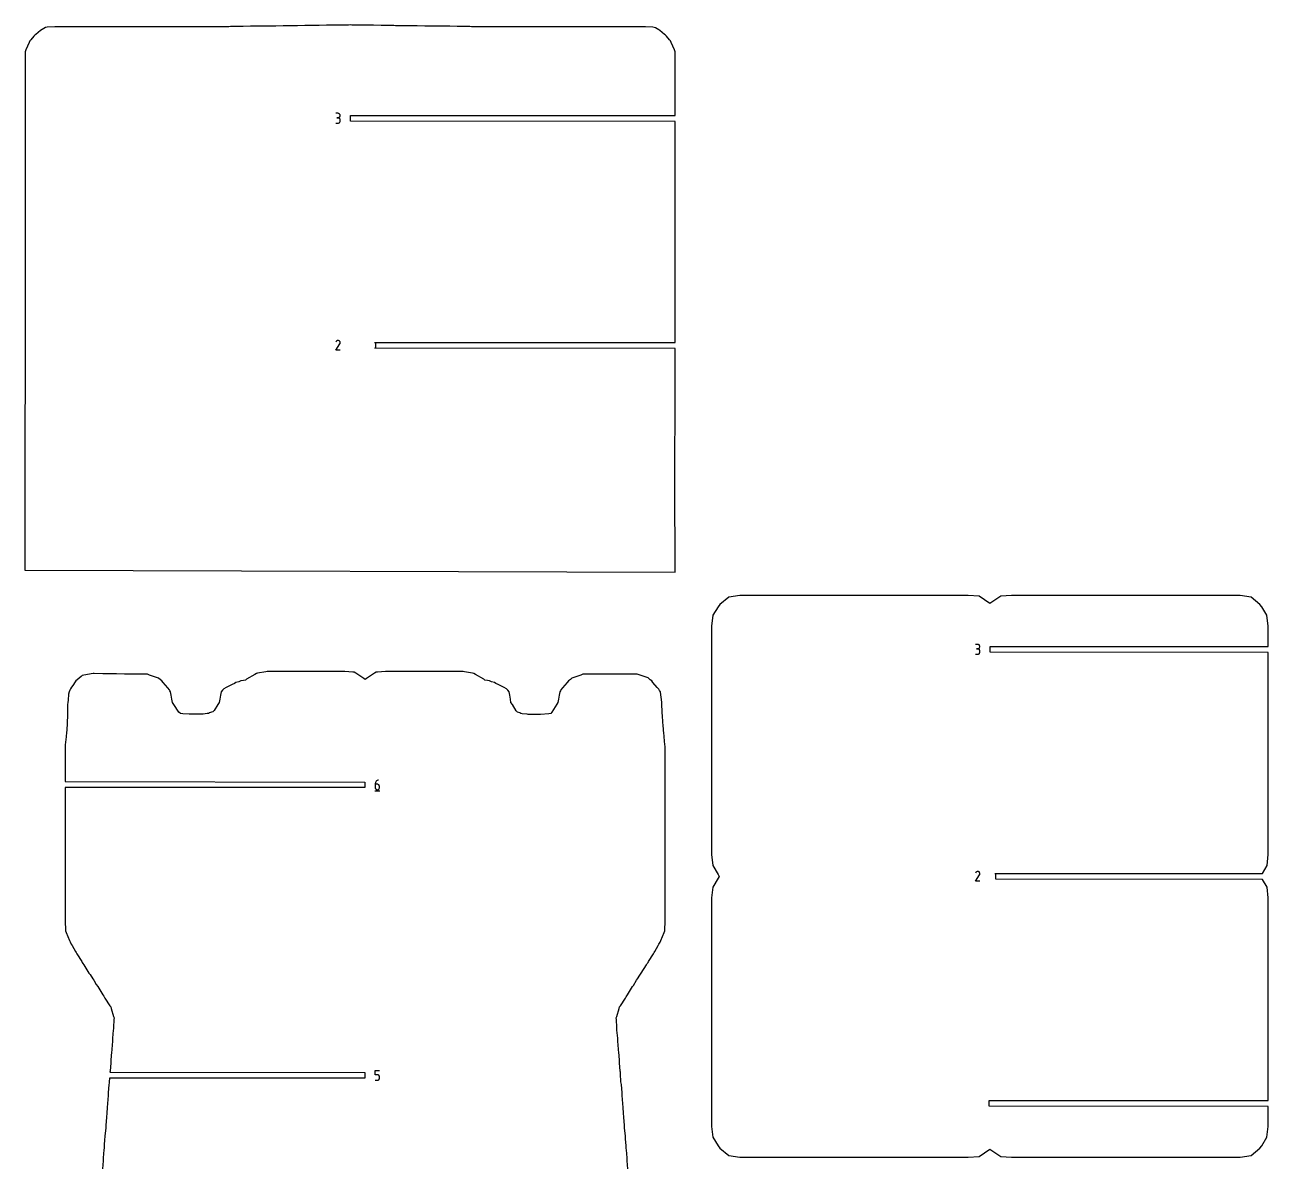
# Model space of a CAD drawing. Extents: x 64 to 697, y 70 to 1229.
# Drawn here: x 64 to 675, y 670 to 1229 of the extents above; entities that cross this region are included whole.
import ezdxf

# ---------------------------------------------------------------- set-up
doc = ezdxf.new("R2010")
doc.units = 0
doc.layers.get('0').update_dxf_attribs({"linetype": 'CONTINUOUS'})

msp = doc.modelspace()

# ---------------------------------------------------------------- linework, layer by layer
at = {"color": 0}
for p, q in [((180.068, 1228.4), (176.367, 1228.29)), ((180.866, 1228.4), (180.068, 1228.4)), ((181.665, 1228.4), (180.866, 1228.4)), ((185.367, 1228.4), (181.665, 1228.4)), ((186.166, 1228.4), (185.367, 1228.4)), ((187.066, 1228.4), (186.166, 1228.4)), ((190.767, 1228.5), (187.066, 1228.4)), ((191.566, 1228.5), (190.767, 1228.5)), ((192.366, 1228.5), (191.566, 1228.5)), ((196.067, 1228.6), (192.366, 1228.5)), ((196.867, 1228.6), (196.067, 1228.6)), ((197.767, 1228.6), (196.867, 1228.6)), ((201.367, 1228.69), (197.767, 1228.6)), ((202.266, 1228.69), (201.367, 1228.69)), ((203.065, 1228.69), (202.266, 1228.69)), ((206.766, 1228.69), (203.065, 1228.69)), ((207.566, 1228.69), (206.766, 1228.69)), ((208.466, 1228.69), (207.566, 1228.69)), ((212.066, 1228.8), (208.466, 1228.69)), ((212.966, 1228.8), (212.066, 1228.8)), ((213.765, 1228.8), (212.966, 1228.8)), ((217.467, 1228.89), (213.765, 1228.8)), ((218.266, 1228.89), (217.467, 1228.89)), ((219.166, 1228.89), (218.266, 1228.89)), ((222.767, 1228.89), (219.166, 1228.89)), ((223.665, 1229), (222.767, 1228.89)), ((224.464, 1228.89), (223.665, 1229)), ((228.166, 1228.89), (224.464, 1228.89)), ((228.965, 1228.89), (228.166, 1228.89)), ((229.865, 1228.89), (228.965, 1228.89)), ((233.466, 1228.8), (229.865, 1228.89)), ((234.366, 1228.8), (233.466, 1228.8)), ((235.165, 1228.8), (234.366, 1228.8)), ((238.867, 1228.69), (235.165, 1228.8)), ((239.666, 1228.69), (238.867, 1228.69)), ((240.564, 1228.69), (239.666, 1228.69)), ((244.166, 1228.69), (240.564, 1228.69)), ((245.065, 1228.69), (244.166, 1228.69)), ((245.867, 1228.6), (245.065, 1228.69)), ((249.566, 1228.6), (245.867, 1228.6)), ((250.365, 1228.6), (249.566, 1228.6)), ((251.265, 1228.6), (250.365, 1228.6)), ((254.865, 1228.5), (251.265, 1228.6)), ((255.765, 1228.5), (254.865, 1228.5)), ((256.567, 1228.5), (255.765, 1228.5)), ((260.266, 1228.4), (256.567, 1228.5)), ((261.065, 1228.4), (260.266, 1228.4)), ((261.866, 1228.4), (261.065, 1228.4)), ((265.566, 1228.4), (261.866, 1228.4)), ((266.364, 1228.4), (265.566, 1228.4)), ((267.266, 1228.4), (266.364, 1228.4)), ((270.865, 1228.29), (267.266, 1228.4)), ((68.1701, 1223.39), (66.6694, 1221.69)), ((68.5698, 1223.9), (68.1701, 1223.39)), ((69.07, 1224.29), (68.5698, 1223.9)), ((71.4692, 1226.19), (69.07, 1224.29)), ((72.2683, 1226.69), (71.4692, 1226.19)), ((73.9704, 1227.69), (72.2683, 1226.69)), ((74.7681, 1227.79), (73.9704, 1227.69)), ((78.4684, 1228.1), (74.7681, 1227.79)), ((79.2688, 1228.1), (78.4684, 1228.1)), ((80.1688, 1228.1), (79.2688, 1228.1)), ((83.7696, 1228.1), (80.1688, 1228.1)), ((84.6695, 1228.1), (83.7696, 1228.1)), ((85.4685, 1228.1), (84.6695, 1228.1)), ((89.1674, 1228.1), (85.4685, 1228.1)), ((89.9693, 1228.1), (89.1674, 1228.1)), ((90.8692, 1228.1), (89.9693, 1228.1)), ((94.47, 1228.1), (90.8692, 1228.1)), ((95.3699, 1228.1), (94.47, 1228.1)), ((96.1679, 1228.1), (95.3699, 1228.1)), ((99.8679, 1228.1), (96.1679, 1228.1)), ((100.668, 1228.1), (99.8679, 1228.1)), ((101.568, 1228.1), (100.668, 1228.1)), ((105.169, 1228.1), (101.568, 1228.1)), ((106.069, 1228.1), (105.169, 1228.1)), ((106.868, 1228.1), (106.069, 1228.1)), ((110.567, 1228.1), (106.868, 1228.1)), ((111.369, 1228.1), (110.567, 1228.1)), ((112.168, 1228.1), (111.369, 1228.1)), ((115.87, 1228.1), (112.168, 1228.1)), ((116.669, 1228.1), (115.87, 1228.1)), ((117.567, 1228.1), (116.669, 1228.1)), ((121.17, 1228.1), (117.567, 1228.1)), ((122.068, 1228.1), (121.17, 1228.1)), ((122.867, 1228.1), (122.068, 1228.1)), ((126.569, 1228.1), (122.867, 1228.1)), ((127.368, 1228.1), (126.569, 1228.1)), ((128.268, 1228.1), (127.368, 1228.1)), ((131.869, 1228.1), (128.268, 1228.1)), ((132.769, 1228.1), (131.869, 1228.1)), ((133.568, 1228.1), (132.769, 1228.1)), ((137.269, 1228.1), (133.568, 1228.1)), ((138.068, 1228.1), (137.269, 1228.1)), ((138.967, 1228.1), (138.068, 1228.1)), ((142.569, 1228.1), (138.967, 1228.1)), ((143.468, 1228.1), (142.569, 1228.1)), ((144.267, 1228.1), (143.468, 1228.1)), ((147.968, 1228.1), (144.267, 1228.1)), ((148.767, 1228.1), (147.968, 1228.1)), ((149.667, 1228.1), (148.767, 1228.1)), ((153.268, 1228.1), (149.667, 1228.1)), ((154.168, 1228.1), (153.268, 1228.1)), ((154.967, 1228.1), (154.168, 1228.1)), ((158.669, 1228.1), (154.967, 1228.1)), ((159.468, 1228.1), (158.669, 1228.1)), ((160.366, 1228.1), (159.468, 1228.1)), ((163.967, 1228.1), (160.366, 1228.1)), ((164.867, 1228.2), (163.967, 1228.1)), ((165.666, 1228.2), (164.867, 1228.2)), ((169.368, 1228.2), (165.666, 1228.2)), ((170.167, 1228.2), (169.368, 1228.2)), ((171.067, 1228.2), (170.167, 1228.2)), ((174.668, 1228.29), (171.067, 1228.2)), ((175.568, 1228.29), (174.668, 1228.29)), ((176.367, 1228.29), (175.568, 1228.29)), ((271.764, 1228.29), (270.865, 1228.29)), ((272.566, 1228.29), (271.764, 1228.29)), ((276.265, 1228.2), (272.566, 1228.29)), ((277.064, 1228.2), (276.265, 1228.2)), ((277.967, 1228.2), (277.064, 1228.2)), ((281.565, 1228.2), (277.967, 1228.2)), ((282.465, 1228.2), (281.565, 1228.2)), ((283.265, 1228.1), (282.465, 1228.2)), ((286.964, 1228.1), (283.265, 1228.1)), ((287.763, 1228.1), (286.964, 1228.1)), ((288.666, 1228.1), (287.763, 1228.1)), ((292.264, 1228.1), (288.666, 1228.1)), ((293.164, 1228.1), (292.264, 1228.1)), ((293.966, 1228.1), (293.164, 1228.1)), ((297.664, 1228.1), (293.966, 1228.1)), ((298.464, 1228.1), (297.664, 1228.1)), ((299.367, 1228.1), (298.464, 1228.1)), ((302.964, 1228.1), (299.367, 1228.1)), ((303.864, 1228.1), (302.964, 1228.1)), ((304.665, 1228.1), (303.864, 1228.1)), ((308.364, 1228.1), (304.665, 1228.1)), ((309.163, 1228.1), (308.364, 1228.1)), ((310.066, 1228.1), (309.163, 1228.1)), ((313.664, 1228.1), (310.066, 1228.1)), ((314.563, 1228.1), (313.664, 1228.1)), ((315.365, 1228.1), (314.563, 1228.1)), ((319.064, 1228.1), (315.365, 1228.1)), ((319.863, 1228.1), (319.064, 1228.1)), ((320.766, 1228.1), (319.863, 1228.1)), ((324.364, 1228.1), (320.766, 1228.1)), ((325.264, 1228.1), (324.364, 1228.1)), ((326.064, 1228.1), (325.264, 1228.1)), ((329.763, 1228.1), (326.064, 1228.1)), ((330.562, 1228.1), (329.763, 1228.1)), ((331.465, 1228.1), (330.562, 1228.1)), ((335.063, 1228.1), (331.465, 1228.1)), ((335.963, 1228.1), (335.063, 1228.1)), ((336.765, 1228.1), (335.963, 1228.1)), ((340.464, 1228.1), (336.765, 1228.1)), ((341.266, 1228.1), (340.464, 1228.1)), ((342.065, 1228.1), (341.266, 1228.1)), ((345.764, 1228.1), (342.065, 1228.1)), ((346.564, 1228.1), (345.764, 1228.1)), ((347.464, 1228.1), (346.564, 1228.1)), ((351.062, 1228.1), (347.464, 1228.1)), ((351.965, 1228.1), (351.062, 1228.1)), ((352.764, 1228.1), (351.965, 1228.1)), ((356.464, 1228.1), (352.764, 1228.1)), ((357.265, 1228.1), (356.464, 1228.1)), ((358.165, 1228.1), (357.265, 1228.1)), ((361.763, 1228.1), (358.165, 1228.1)), ((362.666, 1228.1), (361.763, 1228.1)), ((363.463, 1228.1), (362.666, 1228.1)), ((367.164, 1228.1), (363.463, 1228.1)), ((367.965, 1228.1), (367.164, 1228.1)), ((368.864, 1228.1), (367.965, 1228.1)), ((372.463, 1227.79), (368.864, 1228.1)), ((373.662, 1227.5), (372.463, 1227.79)), ((375.363, 1226.5), (373.662, 1227.5)), ((375.864, 1226.19), (375.363, 1226.5)), ((378.164, 1224.29), (375.864, 1226.19)), ((378.665, 1223.9), (378.164, 1224.29)), ((379.166, 1223.39), (378.665, 1223.9)), ((380.665, 1221.69), (379.166, 1223.39)), ((64.1696, 1216.7), (63.8679, 1215.8)), ((65.8689, 1220.3), (64.1696, 1216.7)), ((66.1691, 1221.2), (65.8689, 1220.3)), ((66.6694, 1221.69), (66.1691, 1221.2)), ((381.064, 1221.2), (380.665, 1221.69)), ((381.363, 1220.3), (381.064, 1221.2)), ((383.064, 1216.7), (381.363, 1220.3)), ((383.364, 1215.8), (383.064, 1216.7)), ((63.8679, 1215.8), (63.8679, 1214.99)), ((63.8679, 1214.99), (63.8679, 1211.29)), ((63.8679, 1211.29), (63.8679, 1210.5)), ((63.8679, 1210.5), (63.8679, 1209.59)), ((383.364, 1214.99), (383.364, 1215.8)), ((383.364, 1211.29), (383.364, 1214.99)), ((383.364, 1210.5), (383.364, 1211.29)), ((383.364, 1209.59), (383.364, 1210.5)), ((63.8679, 1209.59), (63.8679, 1206)), ((63.8679, 1206), (63.8679, 1205.1)), ((63.8679, 1205.1), (63.8679, 1204.3)), ((63.8679, 1204.3), (63.8679, 1200.59)), ((383.364, 1206), (383.364, 1209.59)), ((383.364, 1205.1), (383.364, 1206)), ((383.364, 1204.3), (383.364, 1205.1)), ((383.364, 1200.59), (383.364, 1204.3)), ((63.8679, 1200.59), (63.8679, 1199.8)), ((63.8679, 1199.8), (63.8679, 1198.89)), ((63.8679, 1198.89), (63.8679, 1195.3)), ((383.364, 1199.8), (383.364, 1200.59)), ((383.364, 1198.89), (383.364, 1199.8)), ((383.364, 1195.3), (383.364, 1198.89)), ((63.8679, 1195.3), (63.8679, 1194.4)), ((63.8679, 1194.4), (63.8679, 1193.6)), ((63.8679, 1193.6), (63.8679, 1189.89)), ((383.364, 1194.4), (383.364, 1195.3)), ((383.364, 1193.6), (383.364, 1194.4)), ((383.364, 1189.89), (383.364, 1193.6)), ((63.8679, 1189.89), (63.8679, 1189.09)), ((63.8679, 1189.09), (63.8679, 1188.19)), ((63.8679, 1188.19), (63.8679, 1184.6)), ((383.364, 1189.09), (383.364, 1189.89)), ((383.364, 1188.19), (383.364, 1189.09)), ((383.364, 1184.39), (383.364, 1188.19)), ((63.8679, 1184.6), (63.8679, 1183.7)), ((63.8679, 1183.7), (63.8679, 1182.9)), ((63.8679, 1182.9), (63.8679, 1179.2)), ((217.665, 1185.5), (216.567, 1185.5)), ((216.567, 1180.7), (217.665, 1180.7)), ((217.665, 1183.29), (217.067, 1183.29)), ((217.067, 1183.29), (217.665, 1183.29)), ((217.866, 1185.4), (217.665, 1185.5)), ((217.866, 1183.29), (217.665, 1183.29)), ((217.665, 1183.29), (217.665, 1183.29)), ((217.665, 1183.29), (217.866, 1183.29)), ((217.665, 1180.7), (217.665, 1180.7)), ((217.665, 1180.7), (217.866, 1180.7)), ((217.967, 1185.4), (217.866, 1185.4)), ((217.866, 1183.29), (217.967, 1183.39)), ((217.967, 1183.29), (217.866, 1183.29)), ((217.866, 1180.7), (217.967, 1180.7)), ((218.166, 1185.29), (217.967, 1185.4)), ((217.967, 1183.39), (218.166, 1183.5)), ((218.166, 1183.2), (217.967, 1183.29)), ((217.967, 1180.7), (218.166, 1180.8)), ((218.367, 1185.2), (218.166, 1185.29)), ((218.166, 1183.5), (218.367, 1183.59)), ((218.367, 1183.1), (218.166, 1183.2)), ((218.166, 1180.8), (218.367, 1180.9)), ((218.467, 1185.1), (218.367, 1185.2)), ((218.367, 1183.59), (218.467, 1183.7)), ((218.467, 1182.9), (218.367, 1183.1)), ((218.367, 1180.9), (218.467, 1180.99)), ((218.568, 1184.9), (218.467, 1185.1)), ((218.467, 1183.7), (218.568, 1183.89)), ((218.568, 1182.79), (218.467, 1182.9)), ((218.467, 1180.99), (218.568, 1181.2)), ((218.666, 1184.79), (218.568, 1184.9)), ((218.568, 1183.89), (218.666, 1184)), ((218.666, 1182.6), (218.568, 1182.79)), ((218.568, 1181.2), (218.666, 1181.4)), ((218.666, 1184.6), (218.666, 1184.79)), ((218.666, 1184.39), (218.666, 1184.6)), ((218.666, 1184.2), (218.666, 1184.39)), ((218.666, 1184.39), (218.666, 1184.39)), ((218.666, 1184), (218.666, 1184.2)), ((218.666, 1182.5), (218.666, 1182.6)), ((218.666, 1182.3), (218.666, 1182.5)), ((218.666, 1181.7), (218.666, 1182.3)), ((218.666, 1182.3), (218.666, 1182.3)), ((218.666, 1181.5), (218.666, 1181.7)), ((218.666, 1181.4), (218.666, 1181.5)), ((223.766, 1181.7), (223.766, 1184.39)), ((223.766, 1184.39), (383.364, 1184.39)), ((383.364, 1181.5), (223.766, 1181.7)), ((383.364, 1179.2), (383.364, 1181.5)), ((63.8679, 1179.2), (63.8679, 1178.39)), ((63.8679, 1178.39), (63.8679, 1177.49)), ((63.8679, 1177.49), (63.8679, 1173.9)), ((63.8679, 1173.9), (63.8679, 1172.99)), ((383.364, 1178.39), (383.364, 1179.2)), ((383.364, 1177.49), (383.364, 1178.39)), ((383.364, 1173.9), (383.364, 1177.49)), ((383.364, 1172.99), (383.364, 1173.9)), ((63.8679, 1172.99), (63.8679, 1172.2)), ((63.8679, 1172.2), (63.8679, 1168.5)), ((63.8679, 1168.5), (63.8679, 1167.69)), ((63.8679, 1167.69), (63.8679, 1166.79)), ((383.364, 1172.2), (383.364, 1172.99)), ((383.364, 1168.5), (383.364, 1172.2)), ((383.364, 1167.69), (383.364, 1168.5)), ((383.364, 1166.79), (383.364, 1167.69)), ((63.8679, 1166.79), (63.8679, 1163.2)), ((63.8679, 1163.2), (63.8679, 1162.29)), ((63.8679, 1162.29), (63.8679, 1161.5)), ((63.8679, 1161.5), (63.8679, 1157.8)), ((383.364, 1163.2), (383.364, 1166.79)), ((383.364, 1162.29), (383.364, 1163.2)), ((383.364, 1161.5), (383.364, 1162.29)), ((383.364, 1157.8), (383.364, 1161.5)), ((63.8679, 1157.8), (63.8679, 1156.99)), ((63.8679, 1156.99), (63.8679, 1156.2)), ((63.8679, 1156.2), (63.8679, 1152.5)), ((383.364, 1156.99), (383.364, 1157.8)), ((383.364, 1156.2), (383.364, 1156.99)), ((383.364, 1152.5), (383.364, 1156.2)), ((63.8679, 1152.5), (63.8679, 1151.7)), ((63.8679, 1151.7), (63.8679, 1150.8)), ((63.8679, 1150.8), (63.8679, 1147.19)), ((383.364, 1151.7), (383.364, 1152.5)), ((383.364, 1150.8), (383.364, 1151.7)), ((383.364, 1147.19), (383.364, 1150.8)), ((63.8679, 1147.19), (63.8679, 1146.29)), ((63.8679, 1146.29), (63.8679, 1145.49)), ((63.8679, 1145.49), (63.8679, 1141.79)), ((383.364, 1146.29), (383.364, 1147.19)), ((383.364, 1145.49), (383.364, 1146.29)), ((383.364, 1141.79), (383.364, 1145.49)), ((63.8679, 1141.79), (63.8679, 1141)), ((63.8679, 1141), (63.8679, 1140.1)), ((63.8679, 1140.1), (63.8679, 1136.49)), ((383.364, 1141), (383.364, 1141.79)), ((383.364, 1140.1), (383.364, 1141)), ((383.364, 1136.49), (383.364, 1140.1)), ((63.8679, 1136.49), (63.8679, 1135.6)), ((63.8679, 1135.6), (63.8679, 1134.8)), ((63.8679, 1134.8), (63.8679, 1131.09)), ((63.8679, 1131.09), (63.8679, 1130.3)), ((383.364, 1135.6), (383.364, 1136.49)), ((383.364, 1134.8), (383.364, 1135.6)), ((383.364, 1131.09), (383.364, 1134.8)), ((383.364, 1130.3), (383.364, 1131.09)), ((63.8679, 1130.3), (63.8679, 1129.4)), ((63.8679, 1129.4), (63.8679, 1125.8)), ((63.8679, 1125.8), (63.8679, 1124.9)), ((63.8679, 1124.9), (63.8679, 1124.09)), ((383.364, 1129.4), (383.364, 1130.3)), ((383.364, 1125.8), (383.364, 1129.4)), ((383.364, 1124.9), (383.364, 1125.8)), ((383.364, 1124.09), (383.364, 1124.9)), ((63.8679, 1124.09), (63.8679, 1120.39)), ((63.8679, 1120.39), (63.8679, 1119.6)), ((63.8679, 1119.6), (63.8679, 1118.7)), ((63.8679, 1118.7), (63.8679, 1115.1)), ((383.364, 1120.39), (383.364, 1124.09)), ((383.364, 1119.6), (383.364, 1120.39)), ((383.364, 1118.7), (383.364, 1119.6)), ((383.364, 1115.1), (383.364, 1118.7)), ((63.8679, 1115.1), (63.8679, 1114.2)), ((63.8679, 1114.2), (63.8679, 1113.4)), ((63.8679, 1113.4), (63.8679, 1109.69)), ((383.364, 1114.2), (383.364, 1115.1)), ((383.364, 1113.4), (383.364, 1114.2)), ((383.364, 1109.69), (383.364, 1113.4)), ((63.8679, 1109.69), (63.8679, 1108.9)), ((63.8679, 1108.9), (63.8679, 1108)), ((63.8679, 1108), (63.8679, 1104.4)), ((383.364, 1108.9), (383.364, 1109.69)), ((383.364, 1108), (383.364, 1108.9)), ((383.364, 1104.4), (383.364, 1108)), ((63.8679, 1104.4), (63.8679, 1103.5)), ((63.8679, 1103.5), (63.8679, 1102.7)), ((63.8679, 1102.7), (63.9685, 1098.99)), ((383.364, 1103.5), (383.364, 1104.4)), ((383.364, 1102.7), (383.364, 1103.5)), ((383.364, 1098.99), (383.364, 1102.7)), ((63.9685, 1098.99), (63.9685, 1098.2)), ((63.9685, 1098.2), (63.9685, 1097.3)), ((63.9685, 1097.3), (63.9685, 1093.7)), ((383.364, 1098.2), (383.364, 1098.99)), ((383.364, 1097.3), (383.364, 1098.2)), ((383.364, 1093.7), (383.364, 1097.3)), ((63.9685, 1093.7), (63.9685, 1092.8)), ((63.9685, 1092.8), (63.9685, 1092)), ((63.9685, 1092), (63.9685, 1088.29)), ((63.9685, 1088.29), (63.9685, 1087.5)), ((383.364, 1092.8), (383.364, 1093.7)), ((383.364, 1092), (383.364, 1092.8)), ((383.364, 1088.29), (383.364, 1092)), ((383.364, 1087.5), (383.364, 1088.29)), ((63.9685, 1087.5), (63.9685, 1086.6)), ((63.9685, 1086.6), (63.9685, 1083)), ((63.9685, 1083), (63.9685, 1082.1)), ((63.9685, 1082.1), (63.9685, 1081.3)), ((383.364, 1086.6), (383.364, 1087.5)), ((383.364, 1083), (383.364, 1086.6)), ((383.364, 1082.1), (383.364, 1083)), ((383.364, 1081.3), (383.364, 1082.1)), ((63.9685, 1081.3), (63.9685, 1077.6)), ((63.9685, 1077.6), (63.9685, 1076.8)), ((63.9685, 1076.8), (63.9685, 1076)), ((63.9685, 1076), (63.9685, 1072.3)), ((383.364, 1077.6), (383.364, 1081.3)), ((383.364, 1076.8), (383.364, 1077.6)), ((383.364, 1076), (383.364, 1076.8)), ((383.364, 1072.8), (383.364, 1076)), ((63.9685, 1072.3), (63.9685, 1071.5)), ((63.9685, 1071.5), (63.9685, 1070.6)), ((63.9685, 1070.6), (63.9685, 1067)), ((216.765, 1073.29), (216.567, 1072.99)), ((216.567, 1069), (218.568, 1072.2)), ((216.866, 1073.5), (216.765, 1073.29)), ((216.966, 1073.59), (216.866, 1073.5)), ((217.067, 1073.7), (216.966, 1073.59)), ((217.266, 1073.8), (217.067, 1073.7)), ((217.467, 1073.8), (217.266, 1073.8)), ((217.665, 1073.8), (217.467, 1073.8)), ((217.866, 1073.8), (217.665, 1073.8)), ((217.967, 1073.8), (217.866, 1073.8)), ((218.166, 1073.7), (217.967, 1073.8)), ((218.367, 1073.59), (218.166, 1073.7)), ((218.166, 1073.7), (218.166, 1073.7)), ((218.467, 1073.5), (218.367, 1073.59)), ((218.568, 1073.29), (218.467, 1073.5)), ((218.666, 1073.09), (218.568, 1073.29)), ((218.568, 1072.2), (218.666, 1072.4)), ((218.568, 1072.2), (218.568, 1072.2)), ((218.568, 1072.2), (218.568, 1072.2)), ((218.568, 1072.2), (218.568, 1072.2)), ((218.568, 1072.2), (218.568, 1072.2)), ((218.568, 1072.2), (218.568, 1072.2)), ((218.568, 1072.2), (218.568, 1072.2)), ((218.568, 1072.2), (218.568, 1072.2)), ((218.568, 1072.2), (218.568, 1072.2)), ((218.568, 1072.2), (218.568, 1072.2)), ((218.568, 1072.2), (218.568, 1072.2)), ((218.568, 1072.2), (218.568, 1072.2)), ((218.666, 1072.99), (218.666, 1073.09)), ((218.666, 1072.8), (218.666, 1072.99)), ((218.666, 1072.6), (218.666, 1072.8)), ((218.666, 1072.4), (218.666, 1072.6)), ((235.62, 1072.8), (383.364, 1072.8)), ((383.364, 1069.9), (235.62, 1070.09)), ((236.185, 1070.09), (236.185, 1072.8)), ((383.364, 1067), (383.364, 1069.9)), ((63.9685, 1067), (63.9685, 1066.1)), ((63.9685, 1066.1), (63.9685, 1065.29)), ((63.9685, 1065.29), (63.9685, 1061.6)), ((218.666, 1069), (216.567, 1069)), ((383.364, 1066.1), (383.364, 1067)), ((383.364, 1065.29), (383.364, 1066.1)), ((383.364, 1061.6), (383.364, 1065.29)), ((63.9685, 1061.6), (63.9685, 1060.8)), ((63.9685, 1060.8), (63.9685, 1059.9)), ((63.9685, 1059.9), (63.9685, 1056.3)), ((383.364, 1060.8), (383.364, 1061.6)), ((383.364, 1059.9), (383.364, 1060.8)), ((383.364, 1056.3), (383.364, 1059.9)), ((63.9685, 1056.3), (63.9685, 1055.4)), ((63.9685, 1055.4), (63.9685, 1054.6)), ((63.9685, 1054.6), (63.9685, 1050.9)), ((383.364, 1055.4), (383.364, 1056.3)), ((383.364, 1054.6), (383.364, 1055.4)), ((383.364, 1050.9), (383.364, 1054.6)), ((63.9685, 1050.9), (63.9685, 1050.1)), ((63.9685, 1050.1), (63.9685, 1049.2)), ((63.9685, 1049.2), (63.9685, 1045.6)), ((63.9685, 1045.6), (63.9685, 1044.7)), ((383.254, 1004.58), (383.364, 1049.2)), ((383.364, 1050.1), (383.364, 1050.9)), ((383.364, 1049.2), (383.364, 1050.1)), ((63.9685, 1043.89), (63.7466, 1040.88)), ((63.7466, 1040.88), (63.8059, 960.935)), ((63.9685, 1044.7), (63.9685, 1043.89)), ((383.462, 959.954), (383.254, 1004.58)), ((63.8059, 960.935), (383.462, 959.954)), ((409.766, 947.6), (405.363, 943.998)), ((415.163, 948.397), (409.766, 947.6)), ((420.462, 948.397), (415.163, 948.397)), ((425.863, 948.397), (420.462, 948.397)), ((431.161, 948.397), (425.863, 948.397)), ((436.563, 948.397), (431.161, 948.397)), ((441.861, 948.397), (436.563, 948.397)), ((447.262, 948.397), (441.861, 948.397)), ((452.561, 948.397), (447.262, 948.397)), ((457.962, 948.397), (452.561, 948.397)), ((463.261, 948.397), (457.962, 948.397)), ((468.563, 948.397), (463.261, 948.397)), ((473.96, 948.397), (468.563, 948.397)), ((479.263, 948.397), (473.96, 948.397)), ((484.66, 948.397), (479.263, 948.397)), ((489.962, 948.397), (484.66, 948.397)), ((495.36, 948.397), (489.962, 948.397)), ((500.662, 948.397), (495.36, 948.397)), ((506.06, 948.397), (500.662, 948.397)), ((511.362, 948.397), (506.06, 948.397)), ((516.759, 948.397), (511.362, 948.397)), ((522.062, 948.397), (516.759, 948.397)), ((527.459, 948.397), (522.062, 948.397)), ((532.761, 948.097), (527.459, 948.397)), ((538.06, 944.499), (532.761, 948.097)), ((543.461, 948.097), (538.06, 944.499)), ((548.76, 948.397), (543.461, 948.097)), ((554.161, 948.397), (548.76, 948.397)), ((559.46, 948.397), (554.161, 948.397)), ((564.861, 948.397), (559.46, 948.397)), ((570.159, 948.397), (564.861, 948.397)), ((575.56, 948.397), (570.159, 948.397)), ((580.859, 948.397), (575.56, 948.397)), ((586.26, 948.397), (580.859, 948.397)), ((591.559, 948.397), (586.26, 948.397)), ((596.956, 948.397), (591.559, 948.397)), ((602.259, 948.397), (596.956, 948.397)), ((607.66, 948.397), (602.259, 948.397)), ((612.958, 948.397), (607.66, 948.397)), ((618.257, 948.397), (612.958, 948.397)), ((623.658, 948.397), (618.257, 948.397)), ((628.957, 948.397), (623.658, 948.397)), ((634.358, 948.397), (628.957, 948.397)), ((639.657, 948.397), (634.358, 948.397)), ((645.058, 948.397), (639.657, 948.397)), ((650.356, 948.397), (645.058, 948.397)), ((655.757, 948.397), (650.356, 948.397)), ((661.056, 948.397), (655.757, 948.397)), ((666.457, 947.6), (661.056, 948.397)), ((670.856, 943.998), (666.457, 947.6)), ((404.463, 942.795), (401.962, 938.699)), ((405.363, 943.998), (404.463, 942.795)), ((671.756, 942.795), (670.856, 943.998)), ((674.257, 938.699), (671.756, 942.795)), ((401.962, 938.699), (401.264, 933.298)), ((674.857, 933.298), (674.257, 938.699)), ((401.264, 933.298), (401.264, 928)), ((674.857, 928), (674.857, 933.298)), ((401.264, 928), (401.264, 922.599)), ((532.063, 924.398), (531.061, 924.398)), ((532.261, 924.295), (532.063, 924.398)), ((532.462, 924.295), (532.261, 924.295)), ((532.659, 924.2), (532.462, 924.295)), ((532.761, 924.098), (532.659, 924.2)), ((532.963, 923.999), (532.761, 924.098)), ((533.061, 923.798), (532.963, 923.999)), ((533.061, 923.699), (533.061, 923.798)), ((533.16, 923.498), (533.061, 923.699)), ((533.061, 922.898), (533.16, 923.099)), ((533.061, 922.697), (533.061, 922.898)), ((533.16, 923.297), (533.16, 923.498)), ((533.16, 923.099), (533.16, 923.297)), ((533.16, 923.297), (533.16, 923.297)), ((538.261, 920.598), (538.261, 923.297)), ((538.261, 923.297), (674.857, 923.297)), ((674.857, 923.297), (674.857, 928)), ((401.264, 922.599), (401.264, 917.296)), ((401.264, 917.296), (401.264, 911.899)), ((531.061, 919.596), (532.063, 919.596)), ((532.063, 922.2), (531.562, 922.2)), ((531.562, 922.2), (532.063, 922.2)), ((532.261, 922.2), (532.063, 922.2)), ((532.063, 922.2), (532.063, 922.2)), ((532.063, 922.2), (532.261, 922.2)), ((532.063, 919.596), (532.063, 919.596)), ((532.063, 919.596), (532.261, 919.596)), ((532.261, 922.2), (532.462, 922.295)), ((532.462, 922.2), (532.261, 922.2)), ((532.261, 919.596), (532.462, 919.596)), ((532.462, 922.295), (532.659, 922.397)), ((532.659, 922.098), (532.462, 922.2)), ((532.462, 919.596), (532.659, 919.699)), ((532.659, 922.397), (532.761, 922.496)), ((532.761, 921.999), (532.659, 922.098)), ((532.659, 919.699), (532.761, 919.798)), ((532.761, 922.496), (532.963, 922.599)), ((532.963, 921.794), (532.761, 921.999)), ((532.761, 919.798), (532.963, 919.896)), ((532.963, 922.599), (533.061, 922.697)), ((533.061, 921.699), (532.963, 921.794)), ((532.963, 919.896), (533.061, 920.097)), ((533.061, 921.498), (533.061, 921.699)), ((533.16, 921.297), (533.061, 921.498)), ((533.061, 920.298), (533.16, 920.397)), ((533.061, 920.097), (533.061, 920.298)), ((533.16, 921.198), (533.16, 921.297)), ((533.16, 920.598), (533.16, 921.198)), ((533.16, 921.198), (533.16, 921.198)), ((533.16, 920.397), (533.16, 920.598)), ((674.857, 920.397), (538.261, 920.598)), ((674.857, 917.296), (674.857, 920.397)), ((674.857, 911.899), (674.857, 917.296)), ((182.266, 910.897), (178.168, 910.198)), ((182.867, 910.999), (182.266, 910.897)), ((183.569, 910.999), (182.867, 910.999)), ((187.566, 910.999), (183.569, 910.999)), ((188.268, 910.999), (187.566, 910.999)), ((188.868, 910.999), (188.268, 910.999)), ((192.967, 910.999), (188.868, 910.999)), ((193.566, 910.999), (192.967, 910.999)), ((194.268, 910.999), (193.566, 910.999)), ((198.265, 910.999), (194.268, 910.999)), ((198.967, 910.999), (198.265, 910.999)), ((199.567, 910.999), (198.967, 910.999)), ((203.565, 910.999), (199.567, 910.999)), ((204.266, 910.999), (203.565, 910.999)), ((204.968, 910.999), (204.266, 910.999)), ((208.966, 910.999), (204.968, 910.999)), ((209.667, 910.999), (208.966, 910.999)), ((210.268, 910.999), (209.667, 910.999)), ((214.266, 910.999), (210.268, 910.999)), ((214.966, 910.999), (214.266, 910.999)), ((215.667, 910.999), (214.966, 910.999)), ((219.665, 910.999), (215.667, 910.999)), ((220.366, 910.999), (219.665, 910.999)), ((220.967, 910.999), (220.366, 910.999)), ((224.965, 910.798), (220.967, 910.999)), ((225.666, 910.696), (224.965, 910.798)), ((226.368, 910.297), (225.666, 910.696)), ((236.365, 910.696), (235.665, 910.297)), ((237.067, 910.798), (236.365, 910.696)), ((241.064, 910.999), (237.067, 910.798)), ((241.665, 910.999), (241.064, 910.999)), ((242.366, 910.999), (241.665, 910.999)), ((246.364, 910.999), (242.366, 910.999)), ((247.066, 910.999), (246.364, 910.999)), ((247.767, 910.999), (247.066, 910.999)), ((251.765, 910.999), (247.767, 910.999)), ((252.366, 910.999), (251.765, 910.999)), ((253.066, 910.999), (252.366, 910.999)), ((257.066, 910.999), (253.066, 910.999)), ((257.765, 910.999), (257.066, 910.999)), ((258.366, 910.999), (257.765, 910.999)), ((262.464, 910.999), (258.366, 910.999)), ((263.065, 910.999), (262.464, 910.999)), ((263.766, 910.999), (263.065, 910.999)), ((267.766, 910.999), (263.766, 910.999)), ((268.465, 910.999), (267.766, 910.999)), ((269.066, 910.999), (268.465, 910.999)), ((273.164, 910.999), (269.066, 910.999)), ((273.765, 910.999), (273.164, 910.999)), ((274.465, 910.999), (273.765, 910.999)), ((278.466, 910.999), (274.465, 910.999)), ((279.164, 910.999), (278.466, 910.999)), ((279.765, 910.897), (279.164, 910.999)), ((283.766, 910.198), (279.765, 910.897)), ((401.264, 911.899), (401.264, 906.6)), ((674.857, 906.6), (674.857, 911.899)), ((88.4686, 905.898), (87.2684, 904.099)), ((88.8683, 906.399), (88.4686, 905.898)), ((89.469, 906.999), (88.8683, 906.399)), ((91.3694, 908.597), (89.469, 906.999)), ((91.9688, 909.094), (91.3694, 908.597)), ((92.7682, 909.299), (91.9688, 909.094)), ((97.3695, 909.997), (92.7682, 909.299)), ((97.8697, 909.997), (97.3695, 909.997)), ((102.068, 909.899), (97.8697, 909.997)), ((102.669, 909.899), (102.068, 909.899)), ((103.368, 909.899), (102.669, 909.899)), ((107.369, 909.899), (103.368, 909.899)), ((108.07, 909.899), (107.369, 909.899)), ((108.767, 909.899), (108.07, 909.899)), ((112.668, 909.796), (108.767, 909.899)), ((113.368, 909.796), (112.668, 909.796)), ((114.067, 909.796), (113.368, 909.796)), ((118.068, 909.796), (114.067, 909.796)), ((118.769, 909.796), (118.068, 909.796)), ((119.467, 909.796), (118.769, 909.796)), ((123.367, 909.697), (119.467, 909.796)), ((124.069, 909.697), (123.367, 909.697)), ((125.069, 909.299), (124.069, 909.697)), ((128.368, 908.099), (125.069, 909.299)), ((129.469, 907.796), (128.368, 908.099)), ((130.368, 906.999), (129.469, 907.796)), ((131.066, 906.399), (130.368, 906.999)), ((131.768, 905.598), (131.066, 906.399)), ((133.967, 902.998), (131.768, 905.598)), ((165.666, 904.596), (162.767, 903.199)), ((166.868, 905.196), (165.666, 904.596)), ((167.469, 905.598), (166.868, 905.196)), ((168.968, 905.997), (167.469, 905.598)), ((169.868, 906.399), (168.968, 905.997)), ((171.167, 906.695), (169.868, 906.399)), ((172.168, 906.798), (171.167, 906.695)), ((172.767, 907.299), (172.168, 906.798)), ((176.765, 909.595), (172.767, 907.299)), ((177.567, 910.096), (176.765, 909.595)), ((178.168, 910.198), (177.567, 910.096)), ((230.365, 907.598), (226.368, 910.297)), ((230.966, 907.098), (230.365, 907.598)), ((231.666, 907.598), (230.966, 907.098)), ((235.665, 910.297), (231.666, 907.598)), ((284.464, 910.096), (283.766, 910.198)), ((285.266, 909.595), (284.464, 910.096)), ((289.264, 907.299), (285.266, 909.595)), ((289.865, 906.798), (289.264, 907.299)), ((291.164, 906.6), (289.865, 906.798)), ((292.163, 906.399), (291.164, 906.6)), ((293.066, 905.997), (292.163, 906.399)), ((294.564, 905.598), (293.066, 905.997)), ((295.165, 905.196), (294.564, 905.598)), ((296.365, 904.596), (295.165, 905.196)), ((299.266, 903.199), (296.365, 904.596)), ((330.263, 905.598), (328.065, 902.998)), ((330.965, 906.399), (330.263, 905.598)), ((331.965, 907.196), (330.965, 906.399)), ((332.563, 907.796), (331.965, 907.196)), ((333.663, 908.099), (332.563, 907.796)), ((336.963, 909.299), (333.663, 908.099)), ((337.964, 909.697), (336.963, 909.299)), ((338.664, 909.697), (337.964, 909.697)), ((342.564, 909.697), (338.664, 909.697)), ((343.262, 909.697), (342.564, 909.697)), ((344.065, 909.697), (343.262, 909.697)), ((347.864, 909.697), (344.065, 909.697)), ((348.663, 909.697), (347.864, 909.697)), ((349.364, 909.697), (348.663, 909.697)), ((353.265, 909.697), (349.364, 909.697)), ((353.963, 909.697), (353.265, 909.697)), ((354.764, 909.697), (353.963, 909.697)), ((358.563, 909.697), (354.764, 909.697)), ((359.361, 909.697), (358.563, 909.697)), ((360.063, 909.697), (359.361, 909.697)), ((363.862, 909.697), (360.063, 909.697)), ((364.663, 909.697), (363.862, 909.697)), ((365.661, 909.398), (364.663, 909.697)), ((369.062, 908.195), (365.661, 909.398)), ((370.064, 907.898), (369.062, 908.195)), ((370.664, 907.397), (370.064, 907.898)), ((371.165, 906.999), (370.664, 907.397)), ((371.863, 906.399), (371.165, 906.999)), ((372.463, 905.697), (371.863, 906.399)), ((374.562, 903.199), (372.463, 905.697)), ((401.264, 906.6), (401.264, 901.199)), ((674.857, 901.199), (674.857, 906.6)), ((85.2674, 899.897), (84.9683, 896.899)), ((85.4685, 901.097), (85.2674, 899.897)), ((85.8682, 901.898), (85.4685, 901.097)), ((86.1702, 902.497), (85.8682, 901.898)), ((86.6704, 903.298), (86.1702, 902.497)), ((87.2684, 904.099), (86.6704, 903.298)), ((134.768, 902.099), (133.967, 902.998)), ((135.067, 901.598), (134.768, 902.099)), ((135.369, 901.097), (135.067, 901.598)), ((135.668, 899.396), (135.369, 901.097)), ((135.967, 897.498), (135.668, 899.396)), ((159.866, 899.396), (159.567, 897.498)), ((160.168, 901.097), (159.866, 899.396)), ((160.867, 901.795), (160.168, 901.097)), ((161.467, 902.6), (160.867, 901.795)), ((162.767, 903.199), (161.467, 902.6)), ((300.564, 902.6), (299.266, 903.199)), ((301.165, 901.795), (300.564, 902.6)), ((301.863, 901.097), (301.165, 901.795)), ((302.065, 899.396), (301.863, 901.097)), ((302.464, 897.498), (302.065, 899.396)), ((326.364, 899.396), (326.064, 897.498)), ((326.665, 901.097), (326.364, 899.396)), ((326.964, 901.598), (326.665, 901.097)), ((327.263, 902.099), (326.964, 901.598)), ((328.065, 902.998), (327.263, 902.099)), ((375.363, 902.398), (374.562, 903.199)), ((375.765, 901.7), (375.363, 902.398)), ((376.163, 901.097), (375.765, 901.7)), ((376.361, 899.495), (376.163, 901.097)), ((376.664, 897.297), (376.361, 899.495)), ((401.264, 901.199), (401.264, 895.897)), ((674.857, 895.897), (674.857, 901.199)), ((84.8678, 895.798), (84.77, 894.796)), ((84.77, 894.796), (84.77, 891.297)), ((84.9683, 896.899), (84.8678, 895.798)), ((136.269, 895.798), (135.967, 897.498)), ((136.967, 894.796), (136.269, 895.798)), ((139.367, 891.095), (136.967, 894.796)), ((158.568, 894.898), (156.866, 891.798)), ((159.267, 895.798), (158.568, 894.898)), ((159.567, 897.498), (159.267, 895.798)), ((302.665, 895.798), (302.464, 897.498)), ((303.364, 894.898), (302.665, 895.798)), ((305.165, 891.695), (303.364, 894.898)), ((325.264, 894.997), (322.766, 890.997)), ((325.763, 895.798), (325.264, 894.997)), ((326.064, 897.498), (325.763, 895.798)), ((376.862, 895.798), (376.664, 897.297)), ((376.862, 894.599), (376.862, 895.798)), ((376.961, 891.596), (376.862, 894.599)), ((401.264, 895.897), (401.264, 890.499)), ((674.857, 890.499), (674.857, 895.897)), ((84.6695, 889.596), (84.569, 885.797)), ((84.77, 891.297), (84.6695, 890.397)), ((84.6695, 890.397), (84.6695, 889.596)), ((140.266, 890.397), (139.367, 891.095)), ((141.368, 890.298), (140.266, 890.397)), ((144.569, 889.998), (141.368, 890.298)), ((145.469, 889.998), (144.569, 889.998)), ((146.167, 889.998), (145.469, 889.998)), ((150.168, 889.998), (146.167, 889.998)), ((150.768, 889.998), (150.168, 889.998)), ((151.466, 890.097), (150.768, 889.998)), ((153.369, 890.397), (151.466, 890.097)), ((153.967, 890.397), (153.369, 890.397)), ((154.568, 890.697), (153.967, 890.397)), ((155.466, 890.997), (154.568, 890.697)), ((156.168, 891.297), (155.466, 890.997)), ((156.866, 891.798), (156.168, 891.297)), ((305.864, 891.095), (305.165, 891.695)), ((306.965, 890.697), (305.864, 891.095)), ((307.566, 890.397), (306.965, 890.697)), ((308.263, 890.298), (307.566, 890.397)), ((310.566, 889.998), (308.263, 890.298)), ((311.164, 889.9), (310.566, 889.998)), ((311.865, 889.9), (311.164, 889.9)), ((315.866, 889.9), (311.865, 889.9)), ((316.564, 889.9), (315.866, 889.9)), ((317.264, 889.9), (316.564, 889.9)), ((321.265, 890.298), (317.264, 889.9)), ((322.265, 890.397), (321.265, 890.298)), ((322.766, 890.997), (322.265, 890.397)), ((377.063, 890.397), (376.961, 891.596)), ((377.165, 889.596), (377.063, 890.397)), ((377.363, 885.899), (377.165, 889.596)), ((401.264, 890.499), (401.264, 885.197)), ((674.857, 885.197), (674.857, 890.499)), ((84.2698, 880.396), (84.0687, 879.697)), ((84.569, 885.098), (84.2698, 880.396)), ((84.569, 885.797), (84.569, 885.098)), ((377.564, 884.597), (377.363, 885.899)), ((377.765, 880.396), (377.564, 884.597)), ((377.963, 879.697), (377.765, 880.396)), ((401.264, 885.197), (401.264, 879.898)), ((674.857, 879.8), (674.857, 885.197)), ((83.9682, 878.995), (83.5685, 874.995)), ((83.5685, 874.995), (83.5685, 874.399)), ((83.5685, 874.399), (83.5685, 873.697)), ((84.0687, 879.697), (83.9682, 878.995)), ((378.065, 878.995), (377.963, 879.697)), ((378.361, 874.995), (378.065, 878.995)), ((378.464, 874.399), (378.361, 874.995)), ((378.464, 873.697), (378.464, 874.399)), ((401.264, 879.898), (401.264, 874.497)), ((401.264, 874.497), (401.264, 869.199)), ((674.857, 874.497), (674.857, 879.8)), ((674.857, 869.199), (674.857, 874.497)), ((83.5685, 873.697), (83.5685, 869.696)), ((83.5685, 869.696), (83.5685, 868.998)), ((83.5685, 868.998), (83.5685, 868.398)), ((83.5685, 868.398), (83.5685, 864.298)), ((378.464, 869.696), (378.464, 873.697)), ((378.464, 868.998), (378.464, 869.696)), ((378.464, 868.398), (378.464, 868.998)), ((378.464, 864.298), (378.464, 868.398)), ((401.264, 869.199), (401.264, 863.798)), ((674.857, 863.798), (674.857, 869.199)), ((83.5685, 864.298), (83.5685, 863.699)), ((83.5685, 863.699), (83.5685, 862.997)), ((83.5685, 862.997), (83.5685, 858.996)), ((378.464, 863.699), (378.464, 864.298)), ((378.464, 862.997), (378.464, 863.699)), ((378.464, 858.996), (378.464, 862.997)), ((401.264, 863.798), (401.264, 858.499)), ((674.857, 858.499), (674.857, 863.798)), ((83.5685, 858.996), (83.5685, 858.298)), ((83.5685, 858.298), (83.5685, 857.698)), ((83.5685, 857.698), (83.5685, 856.897)), ((83.5685, 856.897), (230.866, 856.696)), ((230.866, 856.696), (230.866, 853.997)), ((236.066, 856.199), (235.967, 855.899)), ((235.967, 855.899), (235.967, 855.599)), ((235.967, 855.599), (235.967, 853.997)), ((236.966, 855.599), (235.967, 855.599)), ((236.164, 856.499), (236.066, 856.199)), ((236.265, 856.798), (236.164, 856.499)), ((236.466, 857.098), (236.265, 856.798)), ((236.664, 857.299), (236.466, 857.098)), ((236.966, 857.497), (236.664, 857.299)), ((237.265, 857.596), (236.966, 857.497)), ((237.164, 855.599), (236.966, 855.599)), ((237.366, 855.497), (237.164, 855.599)), ((237.567, 857.698), (237.265, 857.596)), ((237.567, 857.698), (237.567, 857.698)), ((378.464, 858.298), (378.464, 858.996)), ((378.464, 857.698), (378.464, 858.298)), ((378.464, 853.698), (378.464, 857.698)), ((401.264, 858.499), (401.264, 853.098)), ((674.857, 853.098), (674.857, 858.499)), ((230.866, 853.997), (83.5685, 853.997)), ((83.5685, 853.997), (83.5685, 852.999)), ((83.5685, 852.999), (83.5685, 852.297)), ((83.5685, 852.297), (83.5685, 848.297)), ((235.766, 852.297), (238.165, 852.297)), ((235.967, 853.997), (235.967, 853.997)), ((235.967, 853.997), (235.967, 853.796)), ((235.967, 853.796), (235.967, 853.595)), ((235.967, 853.595), (236.066, 853.496)), ((236.066, 853.496), (236.164, 853.299)), ((236.164, 853.299), (236.365, 853.197)), ((236.365, 853.197), (236.466, 853.098)), ((236.466, 853.098), (236.664, 852.999)), ((236.664, 852.999), (236.866, 852.897)), ((236.866, 852.897), (236.966, 852.897)), ((236.966, 852.897), (236.966, 852.897)), ((236.966, 852.897), (237.164, 852.897)), ((237.164, 852.897), (237.366, 852.999)), ((237.567, 855.398), (237.366, 855.497)), ((237.366, 852.999), (237.567, 853.098)), ((237.665, 855.299), (237.567, 855.398)), ((237.567, 853.098), (237.665, 853.197)), ((237.866, 855.197), (237.665, 855.299)), ((237.665, 853.197), (237.866, 853.299)), ((237.967, 855.098), (237.866, 855.197)), ((237.866, 853.299), (237.967, 853.496)), ((237.967, 854.901), (237.967, 855.098)), ((238.067, 854.699), (237.967, 854.901)), ((237.967, 853.595), (238.067, 853.796)), ((237.967, 853.496), (237.967, 853.595)), ((238.067, 854.498), (238.067, 854.699)), ((238.067, 853.997), (238.067, 854.498)), ((238.067, 854.498), (238.067, 854.498)), ((238.067, 853.796), (238.067, 853.997)), ((378.464, 852.999), (378.464, 853.698)), ((378.464, 852.297), (378.464, 852.999)), ((378.464, 848.297), (378.464, 852.297)), ((401.264, 853.098), (401.264, 847.799)), ((674.857, 847.799), (674.857, 853.098)), ((83.5685, 848.297), (83.5685, 847.598)), ((83.5685, 847.598), (83.5685, 846.998)), ((83.5685, 846.998), (83.5685, 842.998)), ((378.464, 847.598), (378.464, 848.297)), ((378.464, 846.998), (378.464, 847.598)), ((378.464, 842.998), (378.464, 846.998)), ((401.264, 847.799), (401.264, 842.398)), ((674.857, 842.398), (674.857, 847.799)), ((83.5685, 842.998), (83.5685, 842.296)), ((83.5685, 842.296), (83.5685, 841.597)), ((83.5685, 841.597), (83.5685, 837.597)), ((83.5685, 837.597), (83.5685, 836.898)), ((378.464, 842.296), (378.464, 842.998)), ((378.464, 841.597), (378.464, 842.296)), ((378.464, 837.597), (378.464, 841.597)), ((378.464, 836.898), (378.464, 837.597)), ((401.264, 842.398), (401.264, 837.099)), ((674.857, 837.099), (674.857, 842.398)), ((83.5685, 836.898), (83.5685, 836.299)), ((83.5685, 836.299), (83.5685, 832.298)), ((83.5685, 832.298), (83.5685, 831.596)), ((83.5685, 831.596), (83.5685, 830.898)), ((378.464, 836.299), (378.464, 836.898)), ((378.464, 832.298), (378.464, 836.299)), ((378.464, 831.596), (378.464, 832.298)), ((378.464, 830.898), (378.464, 831.596)), ((401.264, 837.099), (401.264, 831.698)), ((401.264, 831.698), (401.264, 826.4)), ((674.857, 831.698), (674.857, 837.099)), ((674.857, 826.4), (674.857, 831.698)), ((83.5685, 830.898), (83.5685, 826.897)), ((83.5685, 826.897), (83.5685, 826.297)), ((83.5685, 826.297), (83.5685, 825.599)), ((83.5685, 825.599), (83.5685, 821.598)), ((378.464, 826.897), (378.464, 830.898)), ((378.464, 826.297), (378.464, 826.897)), ((378.464, 825.599), (378.464, 826.297)), ((378.464, 821.598), (378.464, 825.599)), ((401.264, 826.4), (401.264, 820.999)), ((674.857, 820.999), (674.857, 826.4)), ((83.5685, 821.598), (83.5685, 820.896)), ((83.5685, 820.896), (83.5685, 820.198)), ((83.5685, 820.198), (83.5685, 816.197)), ((378.464, 820.896), (378.464, 821.598)), ((378.464, 820.198), (378.464, 820.896)), ((378.464, 816.197), (378.464, 820.198)), ((401.264, 820.999), (401.863, 815.696)), ((674.356, 815.696), (674.857, 820.999)), ((83.5685, 816.197), (83.5685, 815.598)), ((83.5685, 815.598), (83.5685, 814.899)), ((83.5685, 814.899), (83.5685, 810.899)), ((378.464, 815.598), (378.464, 816.197)), ((378.464, 814.899), (378.464, 815.598)), ((378.464, 810.899), (378.464, 814.899)), ((401.863, 815.696), (404.463, 811.198)), ((672.059, 811.699), (674.356, 815.696)), ((83.5685, 810.899), (83.5685, 810.197)), ((83.5685, 810.197), (83.5685, 809.498)), ((83.5685, 809.498), (83.5685, 805.498)), ((378.464, 810.197), (378.464, 810.899)), ((378.464, 809.498), (378.464, 810.197)), ((378.464, 805.498), (378.464, 809.498)), ((404.463, 809.498), (401.863, 805)), ((404.463, 811.198), (405.063, 810.299)), ((405.063, 810.299), (404.463, 809.498)), ((531.16, 812.197), (531.061, 811.9)), ((531.061, 807.9), (533.061, 811.096)), ((533.16, 807.9), (531.061, 807.9)), ((531.259, 812.398), (531.16, 812.197)), ((531.46, 812.5), (531.259, 812.398)), ((531.562, 812.599), (531.46, 812.5)), ((531.76, 812.698), (531.562, 812.599)), ((531.961, 812.698), (531.76, 812.698)), ((532.063, 812.698), (531.961, 812.698)), ((532.261, 812.698), (532.063, 812.698)), ((532.462, 812.698), (532.261, 812.698)), ((532.659, 812.599), (532.462, 812.698)), ((532.761, 812.5), (532.659, 812.599)), ((532.659, 812.599), (532.659, 812.599)), ((532.963, 812.398), (532.761, 812.5)), ((533.061, 812.197), (532.963, 812.398)), ((533.061, 811.999), (533.061, 812.197)), ((533.16, 811.9), (533.061, 811.999)), ((533.061, 811.096), (533.16, 811.297)), ((533.061, 811.096), (533.061, 811.096)), ((533.061, 811.096), (533.061, 811.096)), ((533.061, 811.096), (533.061, 811.096)), ((533.061, 811.096), (533.061, 811.096)), ((533.061, 811.096), (533.061, 811.096)), ((533.061, 811.096), (533.061, 811.096)), ((533.061, 811.096), (533.061, 811.096)), ((533.061, 811.096), (533.061, 811.096)), ((533.061, 811.096), (533.061, 811.096)), ((533.061, 811.096), (533.061, 811.096)), ((533.061, 811.096), (533.061, 811.096)), ((533.16, 811.699), (533.16, 811.9)), ((533.16, 811.498), (533.16, 811.699)), ((533.16, 811.297), (533.16, 811.498)), ((540.519, 811.699), (672.059, 811.699)), ((541.084, 809.001), (541.084, 811.699)), ((672.158, 808.799), (541.084, 809.001)), ((674.356, 805), (672.158, 808.799)), ((83.5685, 805.498), (83.5685, 804.898)), ((83.5685, 804.898), (83.5685, 804.199)), ((83.5685, 804.199), (83.5685, 800.199)), ((378.464, 804.898), (378.464, 805.498)), ((378.464, 804.199), (378.464, 804.898)), ((378.464, 800.199), (378.464, 804.199)), ((401.863, 805), (401.264, 799.698)), ((674.857, 799.698), (674.356, 805)), ((83.5685, 800.199), (83.5685, 799.497)), ((83.5685, 799.497), (83.5685, 798.897)), ((83.5685, 798.897), (83.5685, 794.798)), ((83.5685, 794.798), (83.5685, 794.198)), ((378.464, 799.497), (378.464, 800.199)), ((378.464, 798.897), (378.464, 799.497)), ((378.464, 794.798), (378.464, 798.897)), ((378.464, 794.198), (378.464, 794.798)), ((401.264, 799.698), (401.264, 794.297)), ((674.857, 794.297), (674.857, 799.698)), ((83.5685, 794.198), (83.5685, 793.496)), ((83.5685, 793.496), (83.5685, 789.499)), ((83.5685, 789.499), (83.5685, 788.797)), ((83.5685, 788.797), (83.5685, 788.197)), ((378.464, 793.496), (378.464, 794.198)), ((378.464, 789.499), (378.464, 793.496)), ((378.464, 788.797), (378.464, 789.499)), ((378.464, 788.197), (378.464, 788.797)), ((401.264, 794.297), (401.264, 788.998)), ((401.264, 788.998), (401.264, 783.601)), ((674.857, 788.998), (674.857, 794.297)), ((674.857, 783.601), (674.857, 788.998)), ((83.5685, 788.197), (83.7696, 784.098)), ((83.7696, 784.098), (83.7696, 783.498)), ((83.7696, 783.498), (84.0687, 782.796)), ((84.0687, 782.796), (85.67, 778.799)), ((376.361, 778.799), (377.963, 782.796)), ((377.963, 782.796), (378.262, 783.498)), ((378.262, 784.098), (378.464, 788.197)), ((378.262, 783.498), (378.262, 784.098)), ((401.264, 783.601), (401.264, 778.298)), ((674.857, 778.298), (674.857, 783.601)), ((85.67, 778.799), (85.9688, 778.097)), ((85.9688, 778.097), (86.5699, 776.997)), ((86.5699, 776.997), (86.9692, 776.298)), ((86.9692, 776.298), (88.6672, 773.299)), ((373.366, 773.299), (375.063, 776.298)), ((375.063, 776.298), (375.363, 776.898)), ((375.363, 776.898), (375.962, 777.999)), ((375.962, 777.999), (376.361, 778.799)), ((401.264, 778.298), (401.264, 772.897)), ((674.857, 772.897), (674.857, 778.298)), ((88.6672, 773.299), (88.9688, 772.799)), ((88.9688, 772.799), (89.3685, 772.199)), ((89.3685, 772.199), (91.6686, 768.498)), ((370.364, 768.498), (372.664, 772.199)), ((372.664, 772.199), (373.063, 772.799)), ((373.063, 772.799), (373.366, 773.299)), ((401.264, 772.897), (401.264, 767.599)), ((674.857, 767.599), (674.857, 772.897)), ((91.6686, 768.498), (91.9688, 767.898)), ((91.9688, 767.898), (92.268, 767.398)), ((92.268, 767.398), (92.7682, 766.798)), ((92.7682, 766.798), (95.2694, 762.797)), ((366.762, 762.797), (369.263, 766.798)), ((369.263, 766.798), (369.662, 767.398)), ((369.662, 767.398), (370.064, 767.898)), ((370.064, 767.898), (370.364, 768.498)), ((401.264, 767.599), (401.264, 762.201)), ((674.857, 762.201), (674.857, 767.599)), ((95.2694, 762.797), (95.7696, 762.099)), ((95.7696, 762.099), (97.1684, 759.897)), ((97.1684, 759.897), (97.5678, 759.199)), ((97.5678, 759.199), (98.8702, 757.1)), ((362.864, 756.698), (364.465, 759.199)), ((364.465, 759.199), (364.864, 759.897)), ((364.864, 759.897), (366.063, 761.799)), ((366.063, 761.799), (366.762, 762.797)), ((401.264, 762.201), (401.264, 756.899)), ((674.857, 756.899), (674.857, 762.201)), ((98.8702, 757.1), (99.5687, 756.098)), ((99.5687, 756.098), (102.068, 752.098)), ((102.068, 752.098), (102.569, 751.399)), ((359.361, 751.096), (359.964, 752.098)), ((359.964, 752.098), (362.465, 756.098)), ((362.465, 756.098), (362.864, 756.698)), ((401.264, 756.899), (401.264, 751.498)), ((674.857, 751.498), (674.857, 756.899)), ((102.569, 751.399), (103.069, 750.499)), ((103.069, 750.499), (105.569, 746.697)), ((105.569, 746.697), (105.968, 746.1)), ((105.968, 746.1), (106.17, 745.398)), ((355.865, 745.398), (356.062, 746.1)), ((356.062, 746.1), (356.464, 746.697)), ((356.464, 746.697), (358.965, 750.499)), ((358.965, 750.499), (359.361, 751.096)), ((401.264, 751.498), (401.264, 746.199)), ((401.264, 746.199), (401.264, 740.802)), ((674.857, 746.199), (674.857, 751.498)), ((674.857, 740.802), (674.857, 746.199)), ((106.17, 745.398), (107.369, 741.398)), ((107.469, 739.997), (107.268, 735.997)), ((107.369, 741.398), (107.57, 740.699)), ((107.57, 740.699), (107.469, 739.997)), ((354.464, 740.699), (354.665, 741.398)), ((354.563, 739.997), (354.464, 740.699)), ((354.764, 735.997), (354.563, 739.997)), ((354.665, 741.398), (355.865, 745.398)), ((401.264, 740.802), (401.264, 735.499)), ((674.857, 735.499), (674.857, 740.802)), ((107.167, 734.699), (106.868, 730.698)), ((107.268, 735.401), (107.167, 734.699)), ((107.268, 735.997), (107.268, 735.401)), ((354.764, 735.401), (354.764, 735.997)), ((354.764, 734.699), (354.764, 735.401)), ((355.163, 730.698), (354.764, 734.699)), ((401.264, 735.499), (401.264, 730.098)), ((674.857, 730.098), (674.857, 735.499)), ((106.767, 729.298), (106.469, 725.297)), ((106.868, 730), (106.767, 729.298)), ((106.868, 730.698), (106.868, 730)), ((355.163, 730), (355.163, 730.698)), ((355.265, 729.298), (355.163, 730)), ((355.561, 725.297), (355.265, 729.298)), ((401.264, 730.098), (401.264, 724.8)), ((674.857, 724.8), (674.857, 730.098)), ((106.368, 723.999), (106.069, 719.998)), ((106.469, 724.701), (106.368, 723.999)), ((106.469, 725.297), (106.469, 724.701)), ((355.561, 724.701), (355.561, 725.297)), ((355.663, 723.999), (355.561, 724.701)), ((355.963, 719.998), (355.663, 723.999)), ((401.264, 724.8), (401.264, 719.497)), ((674.857, 719.497), (674.857, 724.8)), ((105.968, 718.7), (105.669, 714.597)), ((106.069, 719.998), (105.968, 719.3)), ((105.968, 719.3), (105.968, 718.7)), ((356.062, 719.3), (355.963, 719.998)), ((356.062, 718.7), (356.062, 719.3)), ((356.362, 714.597), (356.062, 718.7)), ((401.264, 719.497), (401.264, 714.096)), ((674.857, 714.096), (674.857, 719.497)), ((105.368, 711.098), (105.169, 709.299)), ((105.169, 709.299), (105.169, 708.6)), ((230.866, 711.098), (105.368, 711.098)), ((105.669, 714.597), (105.569, 713.998)), ((105.569, 713.998), (230.866, 713.8)), ((230.866, 713.8), (230.866, 711.098)), ((235.967, 712.699), (235.967, 714.901)), ((235.967, 714.901), (238.067, 714.901)), ((236.966, 712.699), (235.967, 712.699)), ((235.967, 710.099), (236.966, 710.099)), ((237.164, 712.699), (236.966, 712.699)), ((236.966, 710.099), (236.966, 710.099)), ((236.966, 710.099), (237.164, 710.099)), ((237.366, 712.699), (237.164, 712.699)), ((237.164, 710.099), (237.366, 710.099)), ((237.567, 712.597), (237.366, 712.699)), ((237.366, 710.099), (237.567, 710.198)), ((237.665, 712.498), (237.567, 712.597)), ((237.567, 710.198), (237.665, 710.3)), ((237.866, 712.399), (237.665, 712.498)), ((237.665, 710.3), (237.866, 710.502)), ((237.967, 712.198), (237.866, 712.399)), ((237.866, 710.502), (237.967, 710.597)), ((237.967, 712.001), (237.967, 712.198)), ((238.067, 711.898), (237.967, 712.001)), ((237.967, 710.798), (238.067, 710.9)), ((237.967, 710.597), (237.967, 710.798)), ((238.067, 711.697), (238.067, 711.898)), ((238.067, 711.098), (238.067, 711.697)), ((238.067, 711.697), (238.067, 711.697)), ((238.067, 710.9), (238.067, 711.098)), ((356.464, 713.998), (356.362, 714.597)), ((356.464, 713.299), (356.464, 713.998)), ((356.764, 709.299), (356.464, 713.299)), ((356.863, 708.6), (356.764, 709.299)), ((401.264, 714.096), (401.264, 708.798)), ((674.857, 708.798), (674.857, 714.096)), ((104.767, 703.298), (104.669, 702.599)), ((105.069, 708), (104.767, 703.898)), ((104.767, 703.898), (104.767, 703.298)), ((105.169, 708.6), (105.069, 708)), ((356.962, 708), (356.863, 708.6)), ((357.265, 703.898), (356.962, 708)), ((357.265, 703.298), (357.265, 703.898)), ((357.364, 702.599), (357.265, 703.298)), ((401.264, 708.798), (401.264, 703.4)), ((401.264, 703.4), (401.264, 698.098)), ((674.857, 703.4), (674.857, 708.798)), ((674.857, 700.098), (674.857, 703.4)), ((104.268, 697.301), (103.969, 693.3)), ((104.369, 697.897), (104.268, 697.301)), ((104.669, 702.599), (104.369, 698.599)), ((104.369, 698.599), (104.369, 697.897)), ((357.664, 698.599), (357.364, 702.599)), ((357.664, 697.897), (357.664, 698.599)), ((357.766, 697.301), (357.664, 697.897)), ((358.062, 693.3), (357.766, 697.301)), ((401.264, 698.098), (401.264, 692.697)), ((537.697, 697.301), (537.697, 700.098)), ((537.697, 700.098), (674.857, 700.098)), ((674.857, 697.198), (537.697, 697.301)), ((674.857, 692.697), (674.857, 697.198)), ((103.868, 691.9), (103.569, 687.899)), ((103.969, 693.3), (103.868, 692.598)), ((103.868, 692.598), (103.868, 691.9)), ((358.165, 692.598), (358.062, 693.3)), ((358.165, 691.9), (358.165, 692.598)), ((358.465, 687.899), (358.165, 691.9)), ((401.264, 692.697), (401.264, 687.398)), ((674.857, 687.398), (674.857, 692.697)), ((103.469, 686.601), (103.069, 682.6)), ((103.569, 687.899), (103.469, 687.197)), ((103.469, 687.197), (103.469, 686.601)), ((358.563, 687.197), (358.465, 687.899)), ((358.563, 686.601), (358.563, 687.197)), ((358.965, 682.6), (358.563, 686.601)), ((401.264, 687.398), (401.962, 682.001)), ((674.257, 682.001), (674.857, 687.398)), ((102.968, 681.299), (102.77, 677.898)), ((103.069, 681.898), (102.968, 681.299)), ((103.069, 682.6), (103.069, 681.898)), ((358.965, 681.898), (358.965, 682.6)), ((358.965, 681.299), (358.965, 681.898)), ((359.265, 677.898), (358.965, 681.299)), ((401.962, 682.001), (404.463, 677.898)), ((671.756, 677.898), (674.257, 682.001)), ((102.569, 675.901), (102.27, 671.901)), ((102.669, 676.6), (102.569, 675.901)), ((102.77, 677.898), (102.669, 677.302)), ((102.669, 677.302), (102.669, 676.6)), ((359.361, 677.199), (359.265, 677.898)), ((359.361, 676.497), (359.361, 677.199)), ((359.463, 675.901), (359.361, 676.497)), ((359.763, 671.901), (359.463, 675.901)), ((404.463, 677.898), (405.363, 676.698)), ((405.363, 676.698), (409.766, 673.1)), ((409.766, 673.1), (415.163, 672.299)), ((415.163, 672.299), (420.462, 672.299)), ((420.462, 672.299), (425.863, 672.299)), ((425.863, 672.299), (431.161, 672.299)), ((431.161, 672.299), (436.563, 672.299)), ((436.563, 672.299), (441.861, 672.299)), ((441.861, 672.299), (447.262, 672.299)), ((447.262, 672.299), (452.561, 672.299)), ((452.561, 672.299), (457.863, 672.299)), ((457.863, 672.299), (463.261, 672.299)), ((463.261, 672.299), (468.563, 672.299)), ((468.563, 672.299), (473.96, 672.299)), ((473.96, 672.299), (479.263, 672.299)), ((479.263, 672.299), (484.66, 672.299)), ((484.66, 672.299), (489.962, 672.299)), ((489.962, 672.299), (495.36, 672.299)), ((495.36, 672.299), (500.662, 672.299)), ((500.662, 672.299), (506.06, 672.299)), ((506.06, 672.299), (511.362, 672.299)), ((511.362, 672.299), (516.759, 672.299)), ((516.759, 672.299), (522.062, 672.299)), ((522.062, 672.299), (527.459, 672.299)), ((527.459, 672.299), (532.761, 672.599)), ((532.761, 672.599), (538.06, 676.099)), ((538.06, 676.099), (543.461, 672.599)), ((543.461, 672.599), (548.76, 672.299)), ((548.76, 672.299), (554.161, 672.299)), ((554.161, 672.299), (559.46, 672.299)), ((559.46, 672.299), (564.861, 672.299)), ((564.861, 672.299), (570.159, 672.299)), ((570.159, 672.299), (575.56, 672.299)), ((575.56, 672.299), (580.859, 672.299)), ((580.859, 672.299), (586.26, 672.299)), ((586.26, 672.299), (591.559, 672.299)), ((591.559, 672.299), (596.956, 672.299)), ((596.956, 672.299), (602.259, 672.299)), ((602.259, 672.299), (607.66, 672.299)), ((607.66, 672.299), (612.958, 672.299)), ((612.958, 672.299), (618.257, 672.299)), ((618.257, 672.299), (623.658, 672.299)), ((623.658, 672.299), (628.957, 672.299)), ((628.957, 672.299), (634.358, 672.299)), ((634.358, 672.299), (639.657, 672.299)), ((639.657, 672.299), (645.058, 672.299)), ((645.058, 672.299), (650.356, 672.299)), ((650.356, 672.299), (655.757, 672.299)), ((655.757, 672.299), (661.056, 672.299)), ((661.056, 672.299), (666.457, 673.1)), ((666.457, 673.1), (670.856, 676.698)), ((670.856, 676.698), (671.756, 677.898)), ((102.169, 670.5), (101.867, 666.5)), ((102.27, 671.901), (102.169, 671.199)), ((102.169, 671.199), (102.169, 670.5)), ((359.763, 671.199), (359.763, 671.901)), ((359.862, 670.5), (359.763, 671.199)), ((360.165, 666.5), (359.862, 670.5))]:
    msp.add_line(p, q, dxfattribs=at)

doc.saveas('drawing.dxf')
